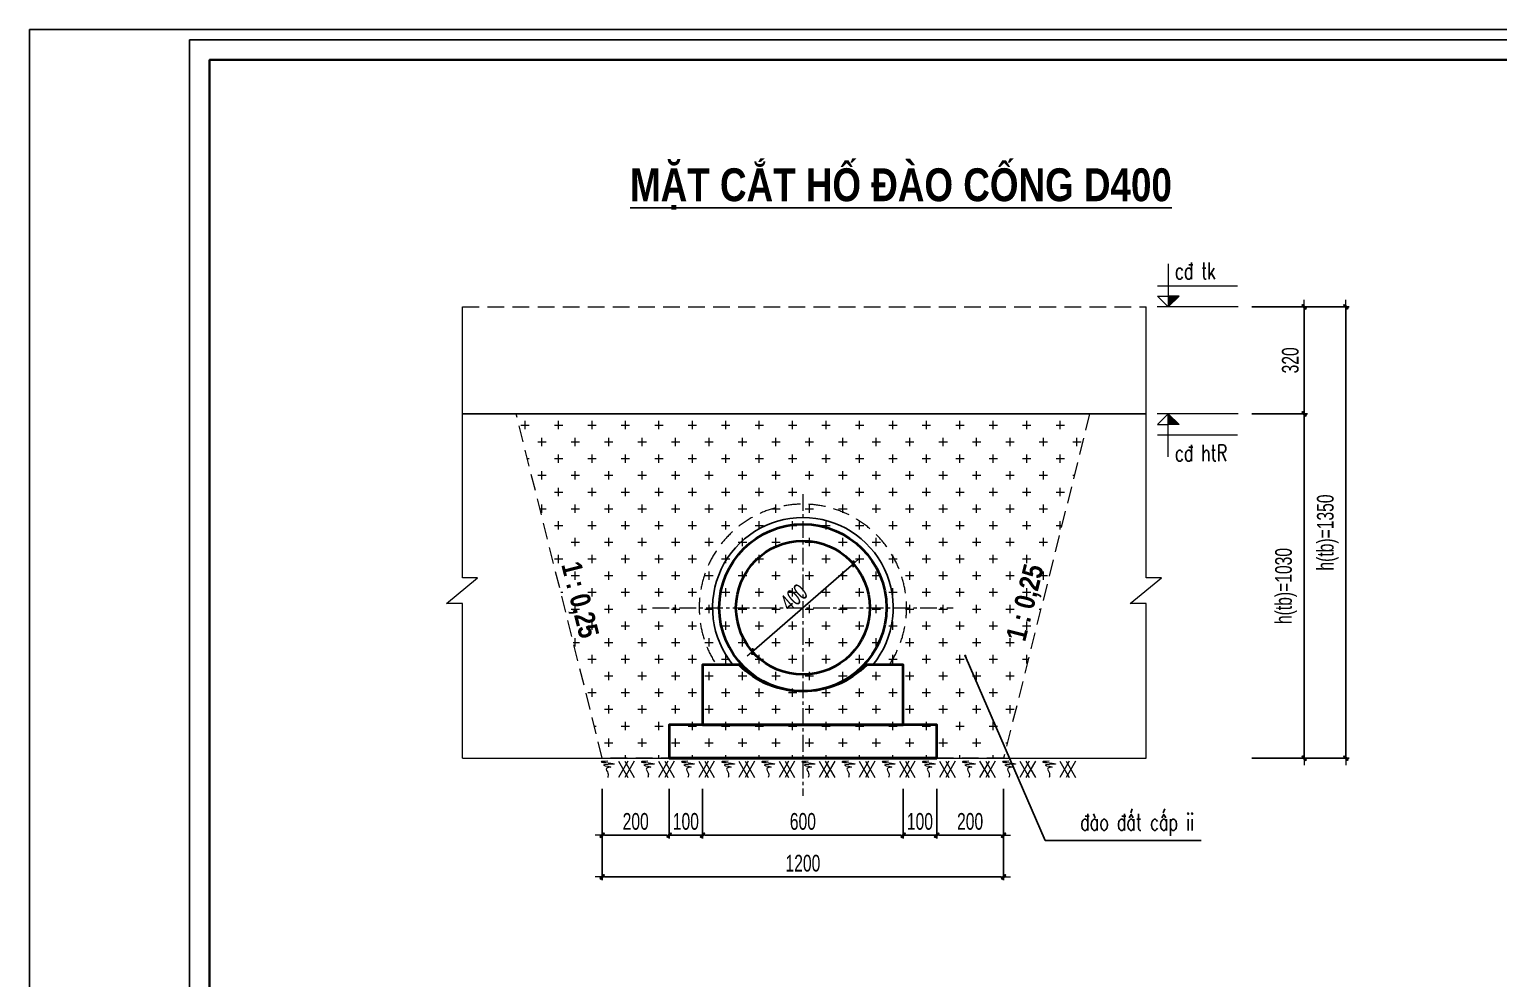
# Model space of a CAD drawing. Header units: inches. Extents: x 2792 to 53517, y -20644 to 27576.
# Drawn here: x 26431 to 30825, y 17155 to 19994 of the extents above; entities that cross this region are included whole.
import ezdxf
from ezdxf.enums import TextEntityAlignment as Align

# ---------------------------------------------------------------- set-up
doc = ezdxf.new("R2010")
doc.units = ezdxf.units.IN
doc.header["$MEASUREMENT"] = 0
doc.linetypes.add('CENTERX2', pattern=[4, 2.5, -0.5, 0.5, -0.5])
doc.linetypes.add('HIDDEN', pattern=[0.375, 0.25, -0.125])
for name, color, linetype, lineweight in [('2 - Text2', 2, 'Continuous', 20), ('LC Dim', 8, 'Continuous', 18), ('LC Hatch', 252, 'Continuous', 9), ('LC ISO', 153, 'Continuous', 13), ('LC Khac', 4, 'Continuous', 9), ('LC MANH DUT', 35, 'HIDDEN', 5), ('LC Net dam2', 6, 'Continuous', 40), ('LC Net manh', 9, 'Continuous', 5), ('LC Net thay', 7, 'Continuous', 25), ('LC Text1', 3, 'Continuous', 20), ('LC Text2', 7, 'Continuous', 25), ('TEXT', 7, 'Continuous', 20), ('THEP', 1, 'Continuous', 35), ('truc', 1, 'CENTERX2', 15)]:
    doc.layers.add(name, color=color, linetype=linetype, lineweight=lineweight)
doc.layers.add('ENTTNTHIETKE1', color=2, linetype='Continuous')
doc.layers.add('KHUNGTEN', color=5, linetype='Continuous')
doc.styles.add('EG 1', font='')
doc.styles.add('HOATBIF', font='hoatbif.shx', dxfattribs={"width": 0.7})
doc.styles.add('LC 3', font='vnsimli.shx', dxfattribs={"width": 0.75})
doc.styles.add('LC3', font='', dxfattribs={"width": 0.8})
doc.styles.add('TCK', font='', dxfattribs={"width": 0.85, "height": 200})
doc.styles.get('EG 1').set_extended_font_data('.VnAvantH', bold=True)
doc.styles.get('LC3').set_extended_font_data('.VnArialH', bold=True)
doc.styles.get('TCK').set_extended_font_data('.VnAvantH', bold=True)
doc.dimstyles.new('1-100(1-25)', dxfattribs={"dimscale": 25, "dimtxt": 2.5, "dimasz": 0.35, "dimexe": 0.5, "dimexo": 0, "dimgap": 0.8, "dimtad": 1, "dimdec": 0, "dimzin": 0, "dimdsep": 46, "dimtxsty": 'HOATBIF', "dimblk1": 'DOT', "dimblk2": 'DOT', "dimsah": 1, "dimcen": -1, "dimdle": 1, "dimclrd": 256, "dimclre": 256, "dimclrt": 4, "dimadec": 3, "dimazin": 2, "dimtfac": 0.3333333333333333, "dimtdec": 0, "dimtix": 1, "dimtmove": 2, "dimatfit": 3, "dimldrblk": 'DOT', "dimfxl": 1, "dimtvp": 0.8333333333333331, "dimtolj": 1, "dimtzin": 0, "dimarcsym": 0})

# ---------------------------------------------------------------- blocks, each defined once
blk = doc.blocks.new('khung vpn')
at = {"layer": 'Defpoints'}
for p, q in [((52556.45964432618, -4195.445519303803), (52498.75819758818, -4195.445519303803)), ((52498.75819758818, -4195.445519303803), (52498.75819758818, -4235.275694307393))]:
    blk.add_line(p, q, dxfattribs=at)
at = {"layer": 'KHUNGTEN'}
blk.add_lwpolyline([(52556.24304850244, -4234.884980830777), (52502.04792260095, -4234.884980830777), (52502.04792260095, -4195.662115130224), (52556.24304850244, -4195.662115130224)], close=True, dxfattribs=at)
at = {"layer": 'THEP'}
blk.add_lwpolyline([(52555.83215303945, -4234.474085367845), (52502.45881806394, -4234.474085367845), (52502.45881806394, -4196.073010593269), (52555.83215303945, -4196.073010593269)], close=True, dxfattribs=at)
blk = doc.blocks.new('mat dat')
at = {"layer": 'LC Net manh'}
for p, q in [((2.00000000003638, 1.818989403545856e-12), (3.732050807600899, -2.999999999998181)), ((3.732050807600899, 1.818989403545856e-12), (2.00000000003638, -2.999999999998181)), ((3.14573417804786, 1.818989403545856e-12), (4.877784985619655, -2.999999999998181)), ((4.877784985619655, 1.818989403545856e-12), (3.14573417804786, -2.999999999998181))]:
    blk.add_line(p, q, dxfattribs=at)
blk.add_spline([(3.637978807091713e-11, 1.818989403545856e-12), (-1.212821380155219, -0.1153853967716714), (1.212817757594166, -0.5192312380622752), (-0.7507943602031446, -0.75), (0.5775310579992947, -1.096154158707577), (-0.2310153212529258, -1.326922920643483), (0.05775201904179994, -2.192308317416973), (3.637978807091713e-11, -2.999999999998181)], degree=3, dxfattribs=at)
blk = doc.blocks.new('*U157')
at = {"layer": 'LC Net manh', "xscale": 16.16576126750787, "yscale": 16.16576126750787, "zscale": 16.16576126750787}
blk.add_blockref('mat dat', (-28.63747561891214, 24.2486419012324), dxfattribs=at)
blk = doc.blocks.new('*U156')
at = {"layer": 'LC Net manh', "color": 0, "linetype": 'ByBlock', "lineweight": -2, "transparency": 16777216}
for p in [(0, 0), (120, 0), (240.0000000000001, 0), (360.0000000000001, 0), (480.0000000000001, 0), (600.0000000000001, 0), (720.0000000000002, 0), (840.0000000000002, 0), (960.0000000000002, 0), (1080, 0), (1200, 0), (1320, 0)]:
    blk.add_blockref('*U157', p, dxfattribs=at)
blk = doc.blocks.new('DOT')
at = {"layer": 'LC Dim'}
blk.add_line((-3, 0), (3, 0), dxfattribs=at)
at = {"layer": 'LC Dim', "color": 4}
blk.add_line((-1, -1), (1, 1), dxfattribs=at)
blk.add_lwpolyline([(0.5, 1), (-1, -0.5), (-0.5, -1), (1, 0.5)], close=True, dxfattribs=at)
blk = doc.blocks.new('*D239')
at = {"layer": 'Defpoints', "color": 0, "transparency": 16777216}
for p in [(28144.43935696583, 17722.98892376646), (28344.43935696583, 17722.98892376646), (28344.43935696583, 17583.96315335696)]:
    blk.add_point(p, dxfattribs=at)
at = {"layer": 'LC Dim', "lineweight": -2, "transparency": 16777216}
for p, q in [((28144.43935696583, 17722.98892376646), (28144.43935696583, 17573.96315335696)), ((28344.43935696583, 17722.98892376646), (28344.43935696583, 17573.96315335696)), ((28151.43935696583, 17583.96315335696), (28337.43935696583, 17583.96315335696))]:
    blk.add_line(p, q, dxfattribs=at)
at = {"layer": 'LC Dim', "lineweight": -2, "transparency": 16777216, "xscale": 7, "yscale": 7, "zscale": 7, "rotation": 180}
blk.add_blockref('DOT', (28144.43935696583, 17583.96315335696), dxfattribs=at)
at = {"layer": 'LC Dim', "lineweight": -2, "transparency": 16777216, "xscale": 7, "yscale": 7, "zscale": 7}
blk.add_blockref('DOT', (28344.43935696583, 17583.96315335696), dxfattribs=at)
at = {"layer": 'LC Dim', "color": 4, "transparency": 16777216, "insert": (28244.43935696583, 17624.96315335696), "char_height": 50, "attachment_point": 5, "style": 'HOATBIF'}
blk.add_mtext('\\A1;200', dxfattribs=at)
blk = doc.blocks.new('_Dot')
at = {"color": 0, "linetype": 'ByBlock', "lineweight": -2}
blk.add_line((-0.5, 0), (-1, 0), dxfattribs=at)
at = {"color": 0, "linetype": 'ByBlock', "const_width": 0.5}
blk.add_lwpolyline([(-0.25, 0, 1), (0.25, 0, 1)], format="xyb", close=True, dxfattribs=at)
blk = doc.blocks.new('*D240')
at = {"layer": 'Defpoints', "color": 0, "transparency": 16777216}
for p in [(28444.42722087633, 17722.98892376646), (29044.26488261949, 17722.98892376646), (29044.26488261949, 17583.96315335696)]:
    blk.add_point(p, dxfattribs=at)
at = {"layer": 'LC Dim', "lineweight": -2, "transparency": 16777216}
for p, q in [((28444.42722087633, 17722.98892376646), (28444.42722087633, 17573.96315335696)), ((29044.26488261949, 17722.98892376646), (29044.26488261949, 17573.96315335696)), ((28451.42722087633, 17583.96315335696), (29037.26488261949, 17583.96315335696))]:
    blk.add_line(p, q, dxfattribs=at)
at = {"layer": 'LC Dim', "lineweight": -2, "transparency": 16777216, "xscale": 7, "yscale": 7, "zscale": 7, "rotation": 180}
blk.add_blockref('DOT', (28444.42722087633, 17583.96315335696), dxfattribs=at)
at = {"layer": 'LC Dim', "lineweight": -2, "transparency": 16777216, "xscale": 7, "yscale": 7, "zscale": 7}
blk.add_blockref('DOT', (29044.26488261949, 17583.96315335696), dxfattribs=at)
at = {"layer": 'LC Dim', "color": 4, "transparency": 16777216, "insert": (28744.34605174791, 17624.96315335696), "char_height": 50, "attachment_point": 5, "style": 'HOATBIF'}
blk.add_mtext('\\A1;600', dxfattribs=at)
blk = doc.blocks.new('*D241')
at = {"layer": 'Defpoints', "color": 0, "transparency": 16777216}
for p in [(29144.41508454841, 17722.98892376646), (29344.43935696583, 17722.98892376646), (29344.43935696583, 17583.96315335696)]:
    blk.add_point(p, dxfattribs=at)
at = {"layer": 'LC Dim', "lineweight": -2, "transparency": 16777216}
for p, q in [((29144.41508454841, 17722.98892376646), (29144.41508454841, 17573.96315335696)), ((29344.43935696583, 17722.98892376646), (29344.43935696583, 17573.96315335696)), ((29151.41508454841, 17583.96315335696), (29337.43935696583, 17583.96315335696))]:
    blk.add_line(p, q, dxfattribs=at)
at = {"layer": 'LC Dim', "lineweight": -2, "transparency": 16777216, "xscale": 7, "yscale": 7, "zscale": 7, "rotation": 180}
blk.add_blockref('DOT', (29144.41508454841, 17583.96315335696), dxfattribs=at)
at = {"layer": 'LC Dim', "lineweight": -2, "transparency": 16777216, "xscale": 7, "yscale": 7, "zscale": 7}
blk.add_blockref('DOT', (29344.43935696583, 17583.96315335696), dxfattribs=at)
at = {"layer": 'LC Dim', "color": 4, "transparency": 16777216, "insert": (29244.42722075712, 17624.96315335696), "char_height": 50, "attachment_point": 5, "style": 'HOATBIF'}
blk.add_mtext('\\A1;200', dxfattribs=at)
blk = doc.blocks.new('*D242')
at = {"layer": 'Defpoints', "color": 0, "transparency": 16777216}
for p in [(28144.43935696583, 17722.98892376646), (29344.43935696583, 17722.98892376646), (29344.43935696583, 17458.96315335696)]:
    blk.add_point(p, dxfattribs=at)
at = {"layer": 'LC Dim', "lineweight": -2, "transparency": 16777216}
for p, q in [((28144.43935696583, 17722.98892376646), (28144.43935696583, 17448.96315335696)), ((29344.43935696583, 17722.98892376646), (29344.43935696583, 17448.96315335696)), ((28151.43935696583, 17458.96315335696), (29337.43935696583, 17458.96315335696))]:
    blk.add_line(p, q, dxfattribs=at)
at = {"layer": 'LC Dim', "lineweight": -2, "transparency": 16777216, "xscale": 7, "yscale": 7, "zscale": 7, "rotation": 180}
blk.add_blockref('DOT', (28144.43935696583, 17458.96315335696), dxfattribs=at)
at = {"layer": 'LC Dim', "lineweight": -2, "transparency": 16777216, "xscale": 7, "yscale": 7, "zscale": 7}
blk.add_blockref('DOT', (29344.43935696583, 17458.96315335696), dxfattribs=at)
at = {"layer": 'LC Dim', "color": 4, "transparency": 16777216, "insert": (28744.43935696583, 17499.96315335696), "char_height": 50, "attachment_point": 5, "style": 'HOATBIF'}
blk.add_mtext('\\A1;1200', dxfattribs=at)
blk = doc.blocks.new('TIEUDE1')
at = {"layer": '2 - Text2', "color": 7, "style": 'EG 1'}
blk.add_attdef('TIªU§Ò', text='', height=5, dxfattribs=at).set_placement((0, 0), align=Align.BOTTOM_CENTER)
blk.add_attdef('TL', text='', height=3, dxfattribs=at).set_placement((0, -2), align=Align.TOP_CENTER)
blk = doc.blocks.new('*D243')
at = {"layer": 'Defpoints', "color": 0, "transparency": 16777216}
for p in [(30087.26488261951, 18844.33771563738), (30087.26488261951, 17814.3368407514), (30243.02893375538, 17814.3368407514)]:
    blk.add_point(p, dxfattribs=at)
at = {"layer": 'LC Dim', "lineweight": -2, "transparency": 16777216}
for p, q in [((30087.26488261951, 18844.33771563738), (30253.02893375538, 18844.33771563738)), ((30243.02893375538, 18837.33771563738), (30243.02893375538, 17821.3368407514)), ((30087.26488261951, 17814.3368407514), (30253.02893375538, 17814.3368407514))]:
    blk.add_line(p, q, dxfattribs=at)
at = {"layer": 'LC Dim', "lineweight": -2, "transparency": 16777216, "xscale": 7, "yscale": 7, "zscale": 7}
for p, rotation in [((30243.02893375538, 18844.33771563738), 90), ((30243.02893375538, 17814.3368407514), 270)]:
    blk.add_blockref('DOT', p, dxfattribs=dict(at, rotation=rotation))
at = {"layer": 'LC Dim', "color": 4, "transparency": 16777216, "insert": (30188.93369566014, 18329.33727819437), "char_height": 50, "attachment_point": 5, "rotation": 90, "style": 'HOATBIF'}
blk.add_mtext('\\A1;h(tb)=1030', dxfattribs=at)
blk = doc.blocks.new('*D244')
at = {"layer": 'Defpoints', "color": 0, "transparency": 16777216}
for p in [(30087.26488261951, 19164.33771563738), (30087.26488261951, 17814.33684075186), (30368.02893375434, 17814.33684075186)]:
    blk.add_point(p, dxfattribs=at)
at = {"layer": 'LC Dim', "lineweight": -2, "transparency": 16777216}
for p, q in [((30087.26488261951, 19164.33771563738), (30378.02893375434, 19164.33771563738)), ((30368.02893375434, 19157.33771563738), (30368.02893375434, 17821.33684075186)), ((30087.26488261951, 17814.33684075186), (30378.02893375434, 17814.33684075186))]:
    blk.add_line(p, q, dxfattribs=at)
at = {"layer": 'LC Dim', "lineweight": -2, "transparency": 16777216, "xscale": 7, "yscale": 7, "zscale": 7}
for p, rotation in [((30368.02893375434, 19164.33771563738), 90), ((30368.02893375434, 17814.33684075186), 270)]:
    blk.add_blockref('DOT', p, dxfattribs=dict(at, rotation=rotation))
at = {"layer": 'LC Dim', "color": 4, "transparency": 16777216, "insert": (30313.9336956591, 18489.33727819461), "char_height": 50, "attachment_point": 5, "rotation": 90, "style": 'HOATBIF'}
blk.add_mtext('\\A1;h(tb)=1350', dxfattribs=at)
blk = doc.blocks.new('*D245')
at = {"layer": 'Defpoints', "color": 0, "transparency": 16777216}
for p in [(28344.43935696583, 17722.98892376646), (28444.42722087633, 17722.98892376646), (28344.43935696583, 17583.96315335696)]:
    blk.add_point(p, dxfattribs=at)
at = {"layer": 'LC Dim', "lineweight": -2, "transparency": 16777216}
for p, q in [((28344.43935696583, 17722.98892376646), (28344.43935696583, 17573.96315335696)), ((28444.42722087633, 17722.98892376646), (28444.42722087633, 17573.96315335696)), ((28337.43935696583, 17583.96315335696), (28330.43935696583, 17583.96315335696)), ((28444.42722087633, 17583.96315335696), (28344.43935696583, 17583.96315335696)), ((28451.42722087633, 17583.96315335696), (28458.42722087633, 17583.96315335696))]:
    blk.add_line(p, q, dxfattribs=at)
at = {"layer": 'LC Dim', "lineweight": -2, "transparency": 16777216, "xscale": 7, "yscale": 7, "zscale": 7}
blk.add_blockref('DOT', (28344.43935696583, 17583.96315335696), dxfattribs=at)
at = {"layer": 'LC Dim', "lineweight": -2, "transparency": 16777216, "xscale": 7, "yscale": 7, "zscale": 7, "rotation": 180}
blk.add_blockref('DOT', (28444.42722087633, 17583.96315335696), dxfattribs=at)
at = {"layer": 'LC Dim', "color": 4, "transparency": 16777216, "insert": (28394.43328892108, 17624.96315335696), "char_height": 50, "attachment_point": 5, "style": 'HOATBIF'}
blk.add_mtext('\\A1;100', dxfattribs=at)
blk = doc.blocks.new('*D246')
at = {"layer": 'Defpoints', "color": 0, "transparency": 16777216}
for p in [(29044.26488261949, 17722.98892376646), (29144.41508454841, 17722.98892376646), (29144.41508454841, 17583.96315335696)]:
    blk.add_point(p, dxfattribs=at)
at = {"layer": 'LC Dim', "lineweight": -2, "transparency": 16777216}
for p, q in [((29044.26488261949, 17722.98892376646), (29044.26488261949, 17573.96315335696)), ((29144.41508454841, 17722.98892376646), (29144.41508454841, 17573.96315335696)), ((29037.26488261949, 17583.96315335696), (29030.26488261949, 17583.96315335696)), ((29044.26488261949, 17583.96315335696), (29144.41508454841, 17583.96315335696)), ((29151.41508454841, 17583.96315335696), (29158.41508454841, 17583.96315335696))]:
    blk.add_line(p, q, dxfattribs=at)
at = {"layer": 'LC Dim', "lineweight": -2, "transparency": 16777216, "xscale": 7, "yscale": 7, "zscale": 7}
blk.add_blockref('DOT', (29044.26488261949, 17583.96315335696), dxfattribs=at)
at = {"layer": 'LC Dim', "lineweight": -2, "transparency": 16777216, "xscale": 7, "yscale": 7, "zscale": 7, "rotation": 180}
blk.add_blockref('DOT', (29144.41508454841, 17583.96315335696), dxfattribs=at)
at = {"layer": 'LC Dim', "color": 4, "transparency": 16777216, "insert": (29094.33998358395, 17624.96315335696), "char_height": 50, "attachment_point": 5, "style": 'HOATBIF'}
blk.add_mtext('\\A1;100', dxfattribs=at)
blk = doc.blocks.new('CT')
at = {"layer": 'LC Khac'}
blk.add_hatch(color=252, dxfattribs=at).paths.add_polyline_path([(3.250706634060648, 1.596954857551422), (1.638695725137124, 1.596954857551394), (1.638695725137124, -5.457000000000001e-12)])
at = {"layer": 'LC Khac', "color": 9, "ltscale": 50}
for p, q in [((0.0459908282791446, 3.140833880472456), (11.99931321454046, 3.140833880472456)), ((12.09109892264804, 0), (0, 0))]:
    blk.add_line(p, q, dxfattribs=at)
for points in [[(1.638695725137139, 6.427505574464246), (1.638695725137139, -5.457000000000001e-12)], [(1.638695725137139, -5.457000000000001e-12), (0.0266848164974221, 1.596954857551394), (1.638695725137139, 1.596954857551394)], [(1.638695725137139, -5.457000000000001e-12), (3.25070663406062, 1.596954857551394), (1.638695725137139, 1.596954857551394)]]:
    blk.add_lwpolyline(points, dxfattribs=at)
at = {"layer": 'LC Khac', "color": 3, "style": 'LC 3', "width": 0.75}
blk.add_attdef('CT', (1.905322591842774, 3.502511696681693), '', height=2.2, dxfattribs=at)
blk = doc.blocks.new('*D247')
at = {"layer": 'Defpoints', "color": 0, "transparency": 16777216}
for p in [(28895.22925712494, 18395.61615467145, -1.642242118255453e-08), (28895.22925712527, 18395.61615467108), (28593.46284589404, 18133.05752683225, -5.528282262210491e-08)]:
    blk.add_point(p, dxfattribs=at)
at = {"layer": 'LC Dim', "lineweight": -2, "transparency": 16777216}
for p, q in [((28598.7437580909, 18137.65230281907), (28889.94834492872, 18391.02137868389)), ((28895.22925712494, 18395.61615467145), (28901.79322282124, 18388.07199439031)), ((28593.46284589404, 18133.05752683225), (28600.02681159034, 18125.51336655111))]:
    blk.add_line(p, q, dxfattribs=at)
at = {"layer": 'LC Dim', "lineweight": -2, "transparency": 16777216, "xscale": 7, "yscale": 7, "zscale": 7}
for p, rotation in [((28895.22925712527, 18395.61615467108), 41.02563027464002), ((28593.46284589436, 18133.05752683188), 221.02563027464)]:
    blk.add_blockref('DOT', p, dxfattribs=dict(at, rotation=rotation))
at = {"layer": 'LC Dim', "color": 4, "transparency": 16777216, "insert": (28717.43379215629, 18295.26789790265), "char_height": 50, "attachment_point": 5, "rotation": 41.025630274640015, "style": 'HOATBIF'}
blk.add_mtext('\\A1;400', dxfattribs=at)
blk = doc.blocks.new('*D249')
at = {"layer": 'Defpoints', "color": 0, "transparency": 16777216}
for p in [(30087.26488261951, 19164.33771563738), (30243.02893375546, 19164.33771563738), (30087.26488261951, 18844.33771563738)]:
    blk.add_point(p, dxfattribs=at)
at = {"layer": 'LC Dim', "lineweight": -2, "transparency": 16777216}
for p, q in [((30087.26488261951, 19164.33771563738), (30253.02893375546, 19164.33771563738)), ((30243.02893375546, 18851.33771563738), (30243.02893375546, 19157.33771563738)), ((30087.26488261951, 18844.33771563738), (30253.02893375546, 18844.33771563738))]:
    blk.add_line(p, q, dxfattribs=at)
at = {"layer": 'LC Dim', "lineweight": -2, "transparency": 16777216, "xscale": 7, "yscale": 7, "zscale": 7}
for p, rotation in [((30243.02893375546, 19164.33771563738), 90), ((30243.02893375546, 18844.33771563738), 270)]:
    blk.add_blockref('DOT', p, dxfattribs=dict(at, rotation=rotation))
at = {"layer": 'LC Dim', "color": 4, "transparency": 16777216, "insert": (30202.02893375545, 19004.33771563737), "char_height": 50, "attachment_point": 5, "rotation": 90, "style": 'HOATBIF'}
blk.add_mtext('\\A1;320', dxfattribs=at)

msp = doc.modelspace()

# ---------------------------------------------------------------- hatches: boundary and pattern name
at = {"layer": 'LC Hatch'}
h = msp.add_hatch(dxfattribs=at)
h.set_pattern_fill('CROSS', color=256, scale=200)
h.set_pattern_definition([(0, (5301.264882619493, 110.5), (50, 50), [25, -75]), (90, (5313.764882619493, 98), (-49.99999999999999, 50), [25, -75])])
h.paths.add_polyline_path([(29601.91530326978, 18844.33771563738), (27886.93913824444, 18844.33771563738), (28144.43935696594, 17814.33684075185), (29344.41508454841, 17814.33684075185)])

# ---------------------------------------------------------------- linework, layer by layer
at = {"layer": 'LC ISO'}
msp.add_line((27726.3293069714, 17814.33684075185, 0.0001172501888848597), (29770.99999999977, 17814.33684075185, 0.0001172501888848597), dxfattribs=at)
at = {"layer": 'LC ISO', "elevation": 0.0001172501882015966}
for points in [[(27726.73211367067, 17814.33684075185), (27726.32930697163, 18277.3468481915), (27678.32930697163, 18277.3468481915), (27771.82930697163, 18353.8468481915), (27726.32930697163, 18353.8468481915), (27726.32930697163, 19164.33771563738)], [(29770.99999999977, 17814.33684075185), (29771, 18277.3468481915), (29723, 18277.3468481915), (29816.5, 18353.8468481915), (29771, 18353.8468481915), (29771, 19164.33771563738)]]:
    msp.add_lwpolyline(points, dxfattribs=at)
at = {"layer": 'LC MANH DUT', "ltscale": 200}
msp.add_line((27726.32930697163, 19164.33771563738, 0.0001172337648043138), (29771, 19164.33771563738, 0.0001172337648043138), dxfattribs=at)
at = {"layer": 'LC MANH DUT', "ltscale": 200, "elevation": 0.0001172501882015966}
msp.add_lwpolyline([(29601.91530326978, 18844.33771563738), (29344.41508454841, 17814.33684075185), (28144.43935696594, 17814.33684075185), (27886.93913824444, 18844.33771563738)], dxfattribs=at)
at = {"layer": 'LC MANH DUT', "ltscale": 200}
msp.add_arc((28744.34605150949, 18264.33684075185, 0.0001172337648043138), 309.9999999999083, 326.5402487172665, 213.4597512827335, dxfattribs=at)
at = {"layer": 'LC Net dam2'}
msp.add_line((29144.41508454841, 17814.33684075185, 0.0001172501891776969), (28344.43935696583, 17814.33684075279, 0.0001172501862493961), dxfattribs=at)
at = {"layer": 'LC Net dam2', "elevation": 0.0001172501882015966}
msp.add_lwpolyline([(28744.3460516287, 17914.33684075185), (29044.26488261949, 17914.33684122869), (29044.26488261949, 18093.41800988027), (28935.26488261949, 18093.41800988027, -0.1989123673809951), (28744.3460516287, 18014.33684075185, -0.1989123673809952), (28553.42722075712, 18093.41800988027), (28444.42722087633, 18093.41800988027), (28444.42722087633, 17914.33684122869)], format="xyb", close=True, dxfattribs=at)
msp.add_lwpolyline([(29144.42722075712, 17814.33684075185), (29144.42722075712, 17914.33684122869), (28344.42722075712, 17914.33684122869), (28344.42722075712, 17814.33684075185)], close=True, dxfattribs=at)
at = {"layer": 'LC Net dam2'}
for radius in [250, 200]:
    msp.add_circle((28744.34605150949, 18264.33684075185, 0.0001172337648043138), radius, dxfattribs=at)
at = {"layer": 'LC Net thay'}
msp.add_line((27726.32930697163, 18844.33771563738, 0.0001172337648043138), (29771, 18844.33771563738, 0.0001172337648043138), dxfattribs=at)
for start, end in [(90, 219.2742262738558), (320.7257737261443, 90)]:
    msp.add_arc((28744.34605150949, 18264.33684075185, 0.0001172337648043138), 270, start, end, dxfattribs=at)
at = {"layer": 'truc', "ltscale": 20}
for p, q in [((28744.34605150949, 18603.80431431373, 0.0001172337648043138), (28744.34605150949, 17702.08884075172, 0.0001172337648043138)), ((28294.9887715095, 18264.33684075185, 0.0001172337648043138), (29193.70333150949, 18264.33684075185, 0.0001172337648043138))]:
    msp.add_line(p, q, dxfattribs=at)

# ---------------------------------------------------------------- block references
at = {"layer": 'ENTTNTHIETKE1', "color": 6, "xscale": 145.5769351532813, "yscale": 145.5769351532813, "zscale": 145.5769351532813}
msp.add_blockref('khung vpn', (-7616176.923802505, 630754.5175270941, 0.0001172501881691601), dxfattribs=at)
at = {"layer": 'LC Net manh'}
msp.add_blockref('*U156', (28189.27237681509, 17781.00955134797, 0.0001172501882015966), dxfattribs=at)
at = {"layer": 'LC Text1'}
ref = msp.add_blockref('CT', (29804.21667357857, 19164.33771563738, 0.0001172337648043138), dxfattribs=dict(at, xscale=20.00000000003746, yscale=20.00000000003746, zscale=20.00000000003746))
ref.add_attrib('CT', 'c® tk', (29856.99058808302, 19247.15439324777, 0.0001172337648043138), dxfattribs={"color": 4, "height": 49.60317588975911, "style": 'LC 3', "width": 0.7})
ref = msp.add_blockref('CT', (29804.21667357857, 18844.33771563738, 0.0001172337648043138), dxfattribs=dict(at, xscale=-20.00000000003746, yscale=20.00000000003746, zscale=20.00000000003746, rotation=180))
ref.add_attrib('CT', 'c® htR', (29856.99058808302, 18702.46963815807, 0.0001172337648043138), dxfattribs={"color": 4, "height": 49.60317588975911, "style": 'LC 3', "width": 0.7})
at = {"layer": 'LC Text2'}
ref = msp.add_blockref('TIEUDE1', (29037.66285156168, 19450.81773961894, 0.0001172501891776969), dxfattribs=dict(at, xscale=20.00000000003866, yscale=20.00000000003866, zscale=20.00000000003866))
ref.add_attrib('TIªU§Ò', '%%UmÆt c¾t hè ®µo cèng d400', dxfattribs={"color": 7, "height": 98.4882920506048, "style": 'LC3', "width": 0.8}).set_placement((29037.66285156168, 19450.81773961894, 0.0001172501891776969), align=Align.BOTTOM_CENTER)

# ---------------------------------------------------------------- texts
at = {"layer": 'LC Text1', "color": 3, "style": 'LC 3', "width": 0.7}
msp.add_text('®µo ®Êt cÊp ii', height=50, dxfattribs=at).set_placement((29914.32398772333, 17598.26693310243, 0.0001172501872254963), align=Align.RIGHT)
at = {"layer": 'TEXT', "style": 'TCK', "width": 0.85}
for rotation, p in [(284.1402647195936, (28021.64266241866, 18393.13661152198, 0.0001172501882015966)), (75.85973528024923, (29408.65472408535, 18160.70265237456, 0.0001172501882015966))]:
    msp.add_text('1 : 0,25', height=60, rotation=rotation, dxfattribs=at).set_placement(p)

# ---------------------------------------------------------------- dimensions: what is measured, and where the dimension line sits
at = {"layer": 'LC Dim'}
for base, p1, p2, picture, middle in [((30368.02893375434, 17814.33684075186), (30087.26488261949, 19164.33771563737), (30087.26488261949, 17814.33684075185), '*D244', (30313.9336956591, 18489.33727819461)), ((30243.02893375538, 17814.3368407514), (30087.26488261949, 18844.33771563738), (30087.26488261949, 17814.33684075139), '*D243', (30188.93369566014, 18329.33727819437))]:
    dim = msp.add_linear_dim(base=base, p1=p1, p2=p2, angle=90, text='h(tb)=<>', dimstyle='1-100(1-25)', override={"dimscale": 20}, dxfattribs=at)
    dim.commit()
    dim.dimension.update_dxf_attribs({"geometry": picture, "text_midpoint": middle})
dim = msp.add_linear_dim(base=(30243.02893375546, 19164.33771563738), p1=(30087.26488261949, 18844.33771563738), p2=(30087.26488261949, 19164.33771563738), angle=90, dimstyle='1-100(1-25)', override={"dimscale": 20}, dxfattribs=at)
dim.commit()
dim.dimension.update_dxf_attribs({"geometry": '*D249', "text_midpoint": (30202.02893375545, 19004.33771563737)})
dim = msp.add_aligned_dim(p1=(28593.46284589404, 18133.05752683225, 0.0001171949044028742), p2=(28895.22925712494, 18395.61615467145, 0.0001172337648043138), distance=-4.948742571287133e-10, dimstyle='1-100(1-25)', override={"dimscale": 20}, dxfattribs=at)
dim.commit()
dim.dimension.update_dxf_attribs({"geometry": '*D247', "text_midpoint": (28717.43379215629, 18295.26789790265, 0.0001172501872254963)})
for base, p1, p2, picture, middle in [((28344.43935696583, 17583.96315335696, 0.0001172501872254963), (28144.43935696583, 17722.98892376646, 0.0001172501872254963), (28344.43935696583, 17722.98892376646, 0.0001172501872254963), '*D239', (28244.43935696583, 17624.96315335696, 0.0001172501872254963)), ((29344.43935696583, 17458.96315335696, 0.0001172501872254963), (28144.43935696583, 17722.98892376646, 0.0001172501872254963), (29344.43935696583, 17722.98892376646, 0.0001172501872254963), '*D242', (28744.43935696583, 17499.96315335696, 0.0001172501872254963)), ((28344.43935696583, 17583.96315335696, 0.0001172501872254963), (28444.42722087633, 17722.98892376646, 0.0001172501872254963), (28344.43935696583, 17722.98892376646, 0.0001172501872254963), '*D245', (28394.43328892108, 17624.96315335696, 0.0001172501872254963)), ((29044.26488261949, 17583.96315335696, 0.0001172501872254963), (28444.42722087633, 17722.98892376646, 0.0001172501872254963), (29044.26488261949, 17722.98892376646, 0.0001172501872254963), '*D240', (28744.34605174791, 17624.96315335696, 0.0001172501872254963)), ((29144.41508454841, 17583.96315335696, 0.0001172501872254963), (29044.26488261949, 17722.98892376646, 0.0001172501872254963), (29144.41508454841, 17722.98892376646, 0.0001172501872254963), '*D246', (29094.33998358395, 17624.96315335696, 0.0001172501872254963)), ((29344.43935696583, 17583.96315335696, 0.0001172501872254963), (29144.41508454841, 17722.98892376646, 0.0001172501872254963), (29344.43935696583, 17722.98892376646, 0.0001172501872254963), '*D241', (29244.42722075712, 17624.96315335696, 0.0001172501872254963))]:
    dim = msp.add_linear_dim(base=base, p1=p1, p2=p2, dimstyle='1-100(1-25)', override={"dimscale": 20}, dxfattribs=at)
    dim.commit()
    dim.dimension.update_dxf_attribs({"geometry": picture, "text_midpoint": middle})

# ---------------------------------------------------------------- leaders
msp.add_leader([(29229.80063802446, 18120.54033371275, 0.0001172501872254963), (29468.90293986048, 17568.50281199095, 0.0001172501872254963), (29935.53593696165, 17568.50281199095, 0.0001172501872254963)], dimstyle='1-100(1-25)', override={"dimscale": 20}, dxfattribs=at)

doc.saveas('drawing.dxf')
